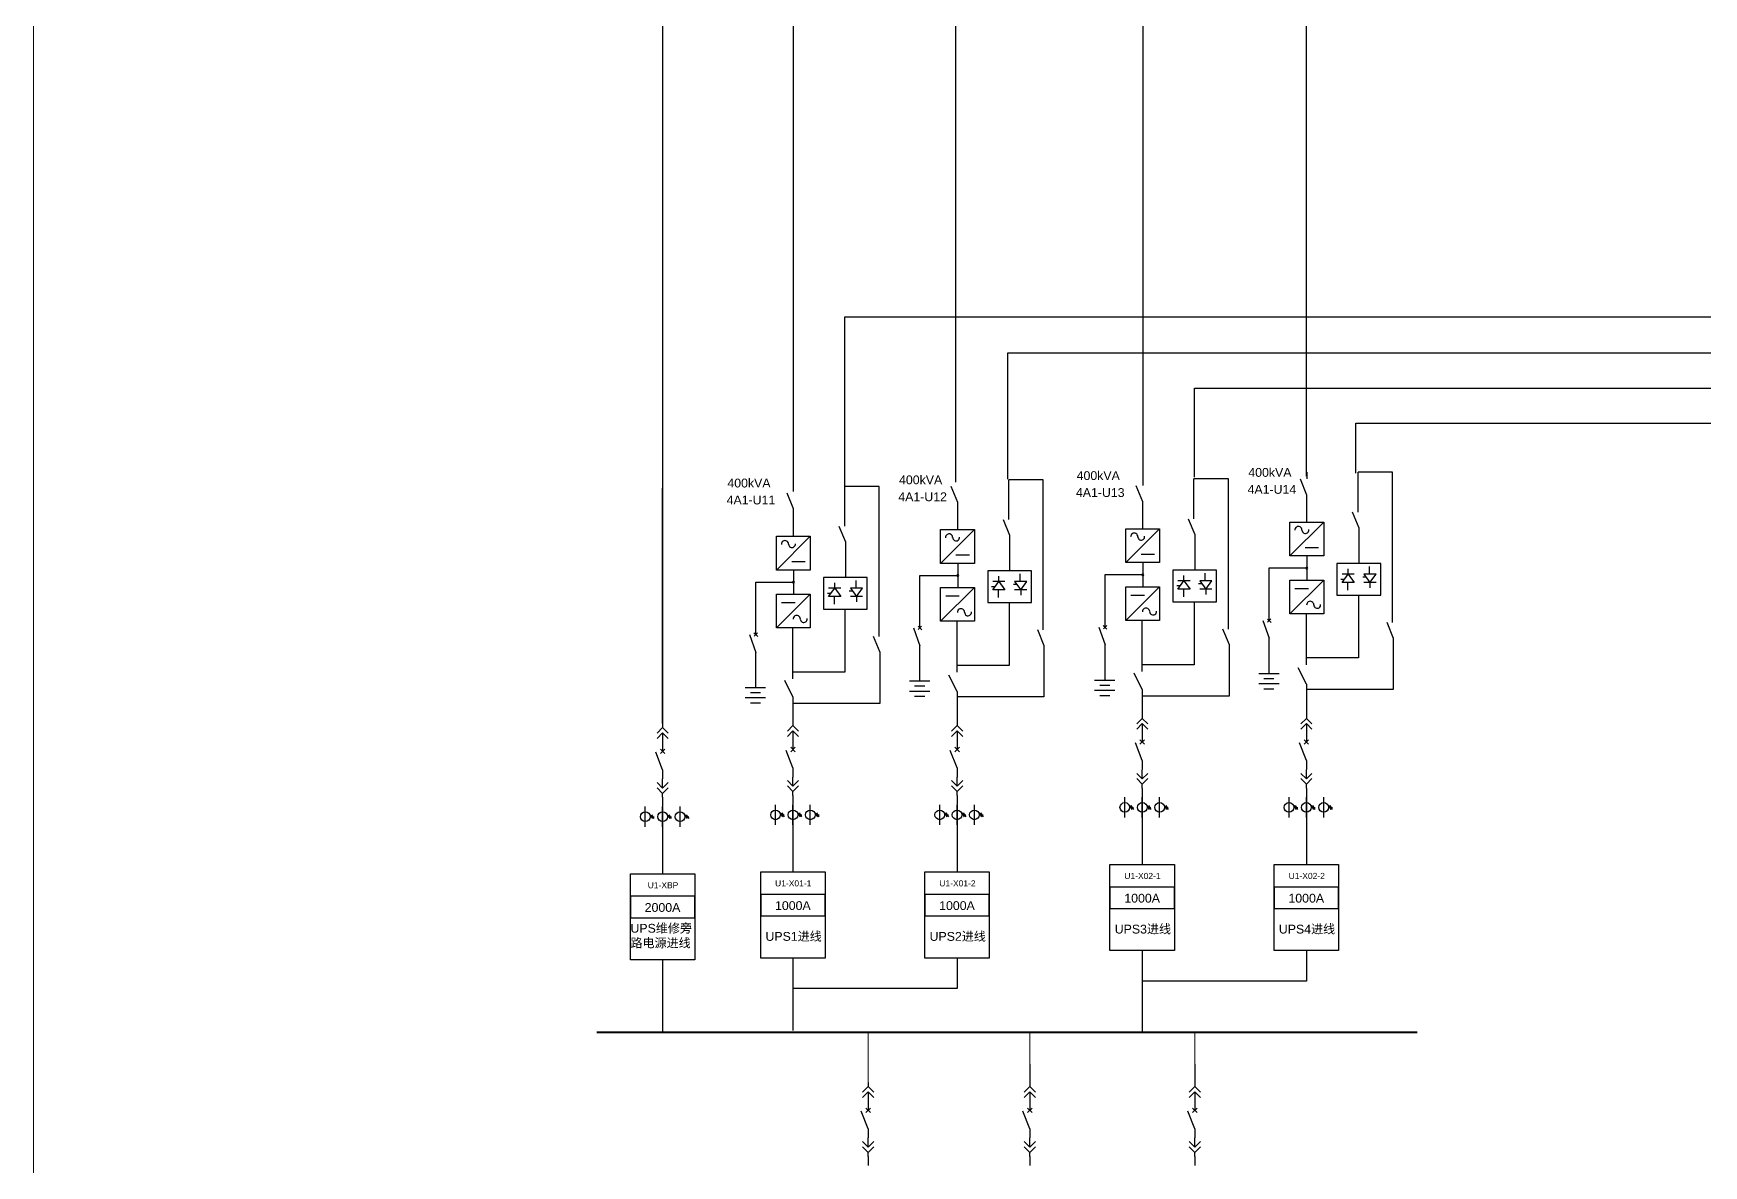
# Model space of a CAD drawing. Header units: millimetres. Extents: x -3460 to -460, y 6070 to 9130.
# Drawn here: x -2620 to -2485.1, y 6677.3 to 6768.9 of the extents above; entities that cross this region are included whole.
import ezdxf
from ezdxf.enums import TextEntityAlignment as Align

# ---------------------------------------------------------------- set-up
doc = ezdxf.new("R2010")
doc.units = ezdxf.units.MM
doc.header["$LTSCALE"] = 1000
doc.header["$MEASUREMENT"] = 0
doc.styles.get("Standard").update_dxf_attribs({"font": 'arial.ttf'})

# ---------------------------------------------------------------- blocks, each defined once
blk = doc.blocks.new('DYDQAA03')
at = {"color": 0}
for points in [[(0, 0), (0, -1.5)], [(-2.12, -3.62), (0, -1.5)], [(-2.12, -5.62), (0, -3.5)], [(2.12, -3.62), (0, -1.5)], [(2.12, -5.62), (0, -3.5)], [(0, -3.5), (0, -7)]]:
    blk.add_lwpolyline(points, dxfattribs=at)
blk = doc.blocks.new('DYDQAA09')
at = {"color": 0}
blk.add_lwpolyline([(0, 0), (0, -3.5)], dxfattribs=at)
blk.add_lwpolyline([(0, 0), (0, -3.5)], dxfattribs=at)
blk.add_lwpolyline([(0, 0), (0, -3.5)], dxfattribs=at)
blk.add_lwpolyline([(0, 0), (0, -3.5)], dxfattribs=at)
blk.add_lwpolyline([(0, 0), (0, -3.5)], dxfattribs=at)
blk.add_lwpolyline([(0, 0), (0, -3.5)], dxfattribs=at)
blk.add_lwpolyline([(0, 0), (0, -3.5)], dxfattribs=at)
blk.add_lwpolyline([(0, 0), (0, -3.5)], dxfattribs=at)
blk.add_lwpolyline([(0, 0), (0, -3.5)], dxfattribs=at)
blk = doc.blocks.new('DYDQ0201')
at = {"color": 0}
for points in [[(0.86, -0.86), (-0.86, 0.86)], [(-0.86, -0.86), (0.86, 0.86)], [(0, -7), (-2.61, -0.37)]]:
    blk.add_lwpolyline(points, dxfattribs=at)
blk = doc.blocks.new('DYDQAA04')
at = {"color": 0}
for points in [[(0, -3.5), (0, 0)], [(-2.12, -1.38), (0, -3.5)], [(-2.12, -3.38), (0, -5.5)], [(2.12, -1.38), (0, -3.5)], [(2.12, -3.38), (0, -5.5)], [(0, -7), (0, -5.5)]]:
    blk.add_lwpolyline(points, dxfattribs=at)
blk = doc.blocks.new('A$C03DD39B5')
for p, q in [((417, 475), (283, 392)), ((417, 422), (283, 339)), ((350, 333), (350, 467))]:
    blk.add_line(p, q)
blk.add_lwpolyline([(700, 167), (0, 167)])
blk.add_circle((350, 167), 167)
blk = doc.blocks.new('DYDQAA05')
at = {"color": 0}
blk.add_lwpolyline([(0, 0), (0, -7)], dxfattribs=at)

msp = doc.modelspace()

# ---------------------------------------------------------------- linework, layer by layer
at = {"color": 5, "lineweight": 30}
msp.add_line((-2569.18, 6795.49, 8333.94), (-2569.18, 6731.87, 8333.94), dxfattribs=at)
at = {"color": 6}
for p, q in [((-2558.58, 6731.83, 8333.94), (-2558.58, 6787.89, 8333.94)), ((-2545.48, 6732.57, 8333.94), (-2545.48, 6785.44, 8333.94)), ((-2530.33, 6732.32, 8333.94), (-2530.33, 6782.67, 8333.94)), ((-2517.13, 6733.07, 8333.94), (-2517.13, 6779.84, 8333.94))]:
    msp.add_line(p, q, dxfattribs=at)
at = {"color": 3}
for p, q in [((-2554.45, 6732.19, 8333.94), (-2554.45, 6745.94, 8333.94)), ((-2554.45, 6745.94, 8333.94), (-2432.19, 6745.94, 8333.94)), ((-2541.26, 6732.82, 8333.94), (-2541.26, 6743.03, 8333.94)), ((-2541.26, 6743.03, 8333.94), (-2435.67, 6743.03, 8333.94)), ((-2526.2, 6732.99, 8333.94), (-2526.2, 6740.18, 8333.94)), ((-2526.2, 6740.18, 8333.94), (-2416.76, 6740.18, 8333.94)), ((-2513.15, 6733.32, 8333.94), (-2513.15, 6737.34, 8333.94)), ((-2513.15, 6737.34, 8333.94), (-2423.29, 6737.34, 8333.94)), ((-2538.41, 6720.65), (-2538.41, 6732.78)), ((-2523.45, 6720.71), (-2523.45, 6732.84)), ((-2510.19, 6721.25), (-2510.19, 6733.38)), ((-2551.67, 6720.11), (-2551.67, 6732.24)), ((-2526.21, 6722.91), (-2526.21, 6719.45)), ((-2512.95, 6723.44), (-2512.95, 6719.98)), ((-2561.64, 6720.26), (-2561.64, 6721.72)), ((-2554.43, 6722.31), (-2554.43, 6718.85)), ((-2548.38, 6720.8), (-2548.38, 6722.25)), ((-2541.17, 6722.85), (-2541.17, 6719.39)), ((-2533.42, 6720.85), (-2533.42, 6722.31)), ((-2520, 6721.24), (-2520.3, 6721.52)), ((-2520.02, 6721.54), (-2520.29, 6721.26)), ((-2520.16, 6721.39), (-2520.16, 6722.85)), ((-2517.15, 6717.82), (-2517.15, 6721.93)), ((-2562.15, 6720.26), (-2561.64, 6718.82)), ((-2561.48, 6720.1), (-2561.78, 6720.39)), ((-2561.5, 6720.4), (-2561.77, 6720.13)), ((-2558.63, 6716.68), (-2558.63, 6720.8)), ((-2548.88, 6720.8), (-2548.38, 6719.36)), ((-2548.22, 6720.64), (-2548.52, 6720.93)), ((-2548.24, 6720.94), (-2548.51, 6720.66)), ((-2545.37, 6717.22), (-2545.37, 6721.34)), ((-2538.88, 6720.66), (-2538.35, 6719.39)), ((-2533.93, 6720.85), (-2533.42, 6719.42)), ((-2533.26, 6720.7), (-2533.56, 6720.99)), ((-2533.28, 6721), (-2533.55, 6720.72)), ((-2530.41, 6717.28), (-2530.41, 6721.4)), ((-2523.92, 6720.72), (-2523.39, 6719.45)), ((-2520.67, 6721.39), (-2520.16, 6719.96)), ((-2510.66, 6721.26), (-2510.13, 6719.98)), ((-2561.64, 6715.96), (-2561.64, 6718.82)), ((-2552.14, 6720.13), (-2551.61, 6718.85)), ((-2551.61, 6718.85), (-2551.61, 6714.69)), ((-2548.38, 6716.49), (-2548.38, 6719.36)), ((-2538.35, 6719.39), (-2538.35, 6715.23)), ((-2533.42, 6716.55), (-2533.42, 6719.42)), ((-2523.39, 6719.45), (-2523.39, 6715.29)), ((-2520.16, 6717.09), (-2520.16, 6719.96)), ((-2510.13, 6719.98), (-2510.13, 6715.83)), ((-2517.15, 6716.26), (-2517.81, 6717.57)), ((-2558.63, 6715.23), (-2559.29, 6716.54)), ((-2545.37, 6715.66), (-2546.03, 6716.97)), ((-2530.41, 6715.83), (-2531.07, 6717.14)), ((-2517.15, 6716.26), (-2517.15, 6713.81)), ((-2558.63, 6715.23), (-2558.63, 6713.22)), ((-2545.37, 6715.66), (-2545.37, 6713.22)), ((-2538.35, 6715.23), (-2545.37, 6715.23)), ((-2530.41, 6715.83), (-2530.41, 6713.81)), ((-2523.39, 6715.29), (-2530.41, 6715.29)), ((-2510.13, 6715.83), (-2517.15, 6715.83)), ((-2551.61, 6714.69), (-2558.63, 6714.69))]:
    msp.add_line(p, q, dxfattribs=at)
at = {"color": 3, "lineweight": -2}
for p, q in [((-2538.41, 6732.78), (-2541.19, 6732.78)), ((-2541.19, 6729.56), (-2541.19, 6732.78)), ((-2538.41, 6732.78), (-2541.19, 6732.78)), ((-2523.45, 6732.84), (-2526.24, 6732.84)), ((-2526.24, 6729.62), (-2526.24, 6732.84)), ((-2523.45, 6732.84), (-2526.24, 6732.84)), ((-2517.66, 6732.85), (-2517.13, 6731.57)), ((-2517.09, 6732.85), (-2517.09, 6733.38)), ((-2510.19, 6733.38), (-2512.97, 6733.38)), ((-2512.97, 6730.15), (-2512.97, 6733.38)), ((-2510.19, 6733.38), (-2512.97, 6733.38)), ((-2559.14, 6731.71), (-2558.61, 6730.44)), ((-2551.67, 6732.24), (-2554.45, 6732.24)), ((-2554.45, 6729.02), (-2554.45, 6732.24)), ((-2551.67, 6732.24), (-2554.45, 6732.24)), ((-2545.88, 6732.25), (-2545.35, 6730.97)), ((-2545.35, 6730.97), (-2545.35, 6728.79)), ((-2530.92, 6732.31), (-2530.39, 6731.03)), ((-2530.39, 6731.03), (-2530.39, 6728.85)), ((-2517.13, 6731.57), (-2517.13, 6729.39)), ((-2558.61, 6730.44), (-2558.61, 6728.25)), ((-2526.71, 6729.63), (-2526.17, 6728.35)), ((-2513.44, 6730.17), (-2512.91, 6728.89)), ((-2554.92, 6729.03), (-2554.39, 6727.76)), ((-2543.96, 6728.75), (-2546.7, 6726.02)), ((-2546.7, 6728.75), (-2543.96, 6728.75)), ((-2546.7, 6726.02), (-2546.7, 6728.75)), ((-2543.96, 6728.75), (-2543.96, 6726.02)), ((-2541.66, 6729.57), (-2541.13, 6728.29)), ((-2541.13, 6728.29), (-2541.13, 6725.41)), ((-2529.01, 6728.81), (-2531.74, 6726.08)), ((-2531.74, 6728.81), (-2529.01, 6728.81)), ((-2531.74, 6726.08), (-2531.74, 6728.81)), ((-2529.01, 6728.81), (-2529.01, 6726.08)), ((-2526.17, 6728.35), (-2526.17, 6725.47)), ((-2515.75, 6729.35), (-2518.48, 6726.62)), ((-2518.48, 6729.35), (-2515.75, 6729.35)), ((-2518.48, 6726.62), (-2518.48, 6729.35)), ((-2515.75, 6729.35), (-2515.75, 6726.62)), ((-2512.91, 6728.89), (-2512.91, 6726.01)), ((-2557.23, 6728.22), (-2559.96, 6725.48)), ((-2559.96, 6728.22), (-2557.23, 6728.22)), ((-2559.96, 6725.48), (-2559.96, 6728.22)), ((-2557.23, 6728.22), (-2557.23, 6725.48)), ((-2554.39, 6727.76), (-2554.39, 6724.88)), ((-2517.25, 6727.3), (-2516.16, 6727.3)), ((-2558.73, 6726.17), (-2557.64, 6726.17)), ((-2543.96, 6726.02), (-2546.7, 6726.02)), ((-2545.47, 6726.7), (-2544.37, 6726.7)), ((-2545.32, 6726.04), (-2545.32, 6724.11)), ((-2529.01, 6726.08), (-2531.74, 6726.08)), ((-2530.51, 6726.76), (-2529.42, 6726.76)), ((-2530.37, 6726.09), (-2530.37, 6724.17)), ((-2520.16, 6725.65), (-2517.1, 6725.65)), ((-2520.16, 6722.85), (-2520.16, 6725.65)), ((-2520.16, 6722.85), (-2520.16, 6725.62)), ((-2515.75, 6726.62), (-2518.48, 6726.62)), ((-2517.1, 6726.63), (-2517.1, 6724.71)), ((-2512.91, 6726.01), (-2514.68, 6726.01)), ((-2514.68, 6726.01), (-2514.68, 6723.44)), ((-2513.78, 6725.14), (-2513.78, 6725.58)), ((-2511.14, 6726.01), (-2512.91, 6726.01)), ((-2512.05, 6725.15), (-2512.05, 6725.77)), ((-2511.14, 6723.44), (-2511.14, 6726.01)), ((-2561.64, 6724.51), (-2558.59, 6724.51)), ((-2561.64, 6721.72), (-2561.64, 6724.51)), ((-2561.64, 6721.72), (-2561.64, 6724.48)), ((-2557.23, 6725.48), (-2559.96, 6725.48)), ((-2558.59, 6725.5), (-2558.59, 6723.57)), ((-2554.39, 6724.88), (-2556.16, 6724.88)), ((-2556.16, 6724.88), (-2556.16, 6722.31)), ((-2555.26, 6724.01), (-2555.26, 6724.44)), ((-2552.63, 6724.88), (-2554.39, 6724.88)), ((-2553.53, 6724.02), (-2553.53, 6724.63)), ((-2552.63, 6722.31), (-2552.63, 6724.88)), ((-2548.38, 6725.05), (-2545.32, 6725.05)), ((-2548.38, 6722.25), (-2548.38, 6725.05)), ((-2548.38, 6722.25), (-2548.38, 6725.02)), ((-2541.13, 6725.41), (-2542.9, 6725.41)), ((-2542.9, 6725.41), (-2542.9, 6722.85)), ((-2541.51, 6724.54), (-2542.49, 6724.54)), ((-2542.49, 6723.88), (-2542, 6724.54)), ((-2542, 6724.54), (-2542, 6724.98)), ((-2542, 6724.54), (-2541.51, 6723.88)), ((-2539.36, 6725.41), (-2541.13, 6725.41)), ((-2540.55, 6724.3), (-2540.81, 6724.3)), ((-2539.74, 6724.54), (-2540.73, 6724.54)), ((-2540.73, 6724.54), (-2540.23, 6723.88)), ((-2540.27, 6724.56), (-2540.27, 6725.17)), ((-2540.23, 6723.88), (-2539.74, 6724.54)), ((-2539.36, 6722.85), (-2539.36, 6725.41)), ((-2533.42, 6725.11), (-2530.37, 6725.11)), ((-2533.42, 6722.31), (-2533.42, 6725.11)), ((-2533.42, 6722.31), (-2533.42, 6725.08)), ((-2526.17, 6725.47), (-2527.94, 6725.47)), ((-2527.94, 6725.47), (-2527.94, 6722.91)), ((-2526.55, 6724.6), (-2527.54, 6724.6)), ((-2527.54, 6723.94), (-2527.04, 6724.6)), ((-2527.04, 6724.6), (-2527.04, 6725.04)), ((-2527.04, 6724.6), (-2526.55, 6723.94)), ((-2524.41, 6725.47), (-2526.17, 6725.47)), ((-2525.6, 6724.36), (-2525.86, 6724.36)), ((-2524.79, 6724.6), (-2525.77, 6724.6)), ((-2525.77, 6724.6), (-2525.28, 6723.94)), ((-2525.32, 6724.62), (-2525.32, 6725.23)), ((-2525.28, 6723.94), (-2524.79, 6724.6)), ((-2524.41, 6722.91), (-2524.41, 6725.47)), ((-2518.48, 6724.67), (-2515.75, 6724.67)), ((-2515.75, 6724.67), (-2518.48, 6721.93)), ((-2518.48, 6721.93), (-2518.48, 6724.67)), ((-2515.75, 6724.67), (-2515.75, 6721.93)), ((-2514.1, 6724.72), (-2514.36, 6724.72)), ((-2513.29, 6725.14), (-2514.27, 6725.14)), ((-2514.27, 6724.48), (-2513.78, 6725.14)), ((-2513.29, 6724.48), (-2514.27, 6724.48)), ((-2513.82, 6724.47), (-2513.82, 6723.85)), ((-2513.78, 6725.14), (-2513.29, 6724.48)), ((-2512.33, 6724.9), (-2512.59, 6724.9)), ((-2511.52, 6725.14), (-2512.51, 6725.14)), ((-2512.51, 6725.14), (-2512.01, 6724.48)), ((-2511.52, 6724.48), (-2512.51, 6724.48)), ((-2512.01, 6724.48), (-2511.52, 6725.14)), ((-2512.01, 6724.48), (-2512.01, 6724.04)), ((-2559.96, 6723.53), (-2557.23, 6723.53)), ((-2557.23, 6723.53), (-2559.96, 6720.8)), ((-2559.96, 6720.8), (-2559.96, 6723.53)), ((-2557.23, 6723.53), (-2557.23, 6720.8)), ((-2555.58, 6723.59), (-2555.84, 6723.59)), ((-2554.77, 6724), (-2555.75, 6724)), ((-2555.75, 6723.35), (-2555.26, 6724)), ((-2554.77, 6723.35), (-2555.75, 6723.35)), ((-2555.3, 6723.33), (-2555.3, 6722.72)), ((-2555.26, 6724), (-2554.77, 6723.35)), ((-2553.81, 6723.76), (-2554.08, 6723.76)), ((-2553, 6724), (-2553.99, 6724)), ((-2553.99, 6724), (-2553.5, 6723.35)), ((-2553, 6723.35), (-2553.99, 6723.35)), ((-2553.5, 6723.35), (-2553, 6724)), ((-2553.5, 6723.34), (-2553.5, 6722.91)), ((-2546.7, 6724.07), (-2543.96, 6724.07)), ((-2543.96, 6724.07), (-2546.7, 6721.34)), ((-2546.7, 6721.34), (-2546.7, 6724.07)), ((-2546.29, 6723.39), (-2545.19, 6723.39)), ((-2543.96, 6724.07), (-2543.96, 6721.34)), ((-2542.32, 6724.13), (-2542.58, 6724.13)), ((-2541.51, 6723.88), (-2542.49, 6723.88)), ((-2542.04, 6723.87), (-2542.04, 6723.25)), ((-2539.74, 6723.88), (-2540.73, 6723.88)), ((-2540.23, 6723.88), (-2540.23, 6723.44)), ((-2531.74, 6724.13), (-2529.01, 6724.13)), ((-2529.01, 6724.13), (-2531.74, 6721.4)), ((-2531.74, 6721.4), (-2531.74, 6724.13)), ((-2531.33, 6723.45), (-2530.24, 6723.45)), ((-2529.01, 6724.13), (-2529.01, 6721.4)), ((-2527.94, 6722.91), (-2526.17, 6722.91)), ((-2527.36, 6724.19), (-2527.62, 6724.19)), ((-2526.55, 6723.94), (-2527.54, 6723.94)), ((-2527.08, 6723.93), (-2527.08, 6723.31)), ((-2526.17, 6722.91), (-2524.41, 6722.91)), ((-2524.79, 6723.94), (-2525.77, 6723.94)), ((-2525.28, 6723.94), (-2525.28, 6723.5)), ((-2518.07, 6723.98), (-2516.98, 6723.98)), ((-2514.68, 6723.44), (-2512.91, 6723.44)), ((-2512.91, 6723.44), (-2511.14, 6723.44)), ((-2559.55, 6722.85), (-2558.46, 6722.85)), ((-2556.16, 6722.31), (-2554.39, 6722.31)), ((-2554.39, 6722.31), (-2552.63, 6722.31)), ((-2542.9, 6722.85), (-2541.13, 6722.85)), ((-2541.13, 6722.85), (-2539.36, 6722.85)), ((-2515.75, 6721.93), (-2518.48, 6721.93)), ((-2557.23, 6720.8), (-2559.96, 6720.8)), ((-2543.96, 6721.34), (-2546.7, 6721.34)), ((-2529.01, 6721.4), (-2531.74, 6721.4))]:
    msp.add_line(p, q, dxfattribs=at)
at = {"color": 5, "lineweight": 35}
msp.add_line((-2569.16, 6732.09), (-2569.16, 6713.07), dxfattribs=at)
for p, q in [((-2530.41, 6707.06, 2201.22), (-2530.41, 6705.43, 2201.22)), ((-2517.15, 6707.06, 2201.22), (-2517.15, 6705.43, 2201.22)), ((-2569.16, 6706.32, 2201.22), (-2569.16, 6704.68, 2201.22)), ((-2558.63, 6706.47, 2201.22), (-2558.63, 6704.83, 2201.22)), ((-2545.37, 6706.47, 2201.22), (-2545.37, 6704.83, 2201.22)), ((-2530.41, 6705.43, 4402.45), (-2530.41, 6701.68, 2074.92)), ((-2517.15, 6705.43, 4402.45), (-2517.15, 6701.68, 2043.43)), ((-2569.16, 6704.68, 4402.45), (-2569.16, 6700.93, 2042.41)), ((-2558.63, 6704.83, 4402.45), (-2558.63, 6701.08, 2074.92)), ((-2545.37, 6704.83, 4402.45), (-2545.37, 6701.08, 2043.43)), ((-2530.41, 6694.72, 2074.92), (-2530.41, 6688.14, 2074.92)), ((-2517.15, 6694.72, 2074.92), (-2517.15, 6692.25, 2074.92)), ((-2569.16, 6693.97, 2074.92), (-2569.16, 6688.12, 2074.92)), ((-2558.63, 6694.12, 2074.92), (-2558.63, 6688.27, 2074.92)), ((-2545.37, 6694.12, 2074.92), (-2545.37, 6691.65, 2074.92)), ((-2517.15, 6692.25, 2074.92), (-2530.41, 6692.25, 2074.92)), ((-2545.37, 6691.65, 2074.92), (-2558.63, 6691.65, 2074.92))]:
    msp.add_line(p, q)
at = {"color": 1, "lineweight": 40}
msp.add_line((-2574.48, 6688.12, 1665.95), (-2508.21, 6688.12, 1665.95), dxfattribs=at)
at = {"color": 0, "lineweight": 20}
for p, q in [((-2552.56, 6684.05, 282.67), (-2552.56, 6688.12, 1665.95)), ((-2539.5, 6685.54, 282.67), (-2539.5, 6688.12, 1665.95)), ((-2526.16, 6685.54, 282.67), (-2526.16, 6688.12, 1665.95))]:
    msp.add_line(p, q, dxfattribs=at)
at = {"color": 1, "lineweight": 13, "ltscale": 0.001071}
msp.add_lwpolyline([(-2620, 6860.36), (-2263.6, 6860.36), (-2263.6, 6490), (-2620, 6490)], close=True, dxfattribs=at)
at = {"color": 3}
for points in [[(-2554.43, 6718.85), (-2554.43, 6717.23), (-2558.63, 6717.23)], [(-2541.17, 6719.39), (-2541.17, 6717.77), (-2545.37, 6717.77)], [(-2526.21, 6719.45), (-2526.21, 6717.83), (-2530.41, 6717.83)], [(-2512.95, 6719.98), (-2512.95, 6718.37), (-2517.15, 6718.37)], [(-2547.57, 6716.49), (-2549.21, 6716.49)], [(-2532.62, 6716.55), (-2534.26, 6716.55)], [(-2533.03, 6716.14), (-2533.85, 6716.14)], [(-2519.36, 6717.09), (-2521, 6717.09)], [(-2519.36, 6716.27), (-2521, 6716.27)], [(-2519.77, 6716.68), (-2520.59, 6716.68)], [(-2560.84, 6715.96), (-2562.48, 6715.96)], [(-2560.84, 6715.14), (-2562.48, 6715.14)], [(-2561.25, 6715.55), (-2562.07, 6715.55)], [(-2547.57, 6715.67), (-2549.21, 6715.67)], [(-2547.98, 6716.08), (-2548.8, 6716.08)], [(-2547.98, 6715.26), (-2548.8, 6715.26)], [(-2532.62, 6715.73), (-2534.26, 6715.73)], [(-2533.03, 6715.32), (-2533.85, 6715.32)], [(-2519.77, 6715.86), (-2520.59, 6715.86)], [(-2561.25, 6714.73), (-2562.07, 6714.73)]]:
    msp.add_lwpolyline(points, dxfattribs=at)
for points, elevation in [([(-2533.02, 6701.68), (-2527.81, 6701.68), (-2527.81, 6694.72), (-2533.02, 6694.72)], 2074.92), ([(-2519.76, 6701.68), (-2514.55, 6701.68), (-2514.55, 6694.72), (-2519.76, 6694.72)], 2043.43), ([(-2571.76, 6700.93), (-2566.55, 6700.93), (-2566.55, 6693.97), (-2571.76, 6693.97)], 2042.41), ([(-2561.24, 6701.08), (-2556.03, 6701.08), (-2556.03, 6694.12), (-2561.24, 6694.12)], 2074.92), ([(-2547.97, 6701.08), (-2542.77, 6701.08), (-2542.77, 6694.12), (-2547.97, 6694.12)], 2043.43), ([(-2571.76, 6697.38), (-2566.55, 6697.38), (-2566.55, 6699.11), (-2571.76, 6699.11)], 2042.41), ([(-2561.24, 6697.52), (-2556.03, 6697.52), (-2556.03, 6699.26), (-2561.24, 6699.26)], 2074.92), ([(-2547.97, 6697.52), (-2542.77, 6697.52), (-2542.77, 6699.26), (-2547.97, 6699.26)], 2043.43), ([(-2533.02, 6698.12), (-2527.81, 6698.12), (-2527.81, 6699.86), (-2533.02, 6699.86)], 2074.92), ([(-2519.76, 6698.12), (-2514.55, 6698.12), (-2514.55, 6699.86), (-2519.76, 6699.86)], 2043.43)]:
    msp.add_lwpolyline(points, close=True, dxfattribs=dict(elevation=elevation))
at = {"color": 3, "lineweight": -2}
for centre, radius, start, end in [((-2546.02, 6728.11), 0.29, 0, 183.1262), ((-2531.06, 6728.17), 0.29, 0, 183.1262), ((-2517.8, 6728.71), 0.29, 0, 183.1262), ((-2517.23, 6728.71), 0.276, 180, 7.6852), ((-2559.28, 6727.57), 0.29, 0, 183.1262), ((-2558.71, 6727.57), 0.276, 180, 7.6852), ((-2545.45, 6728.11), 0.276, 180, 7.6852), ((-2530.49, 6728.17), 0.276, 180, 7.6852), ((-2517.11, 6725.64), 0.0769, 0, 180), ((-2517.11, 6725.64), 0.0769, 180, 0), ((-2558.59, 6724.5), 0.0769, 0, 180), ((-2558.59, 6724.5), 0.0769, 180, 0), ((-2545.32, 6725.04), 0.0769, 0, 180), ((-2545.32, 6725.04), 0.0769, 180, 0), ((-2530.37, 6725.1), 0.0769, 0, 180), ((-2530.37, 6725.1), 0.0769, 180, 0), ((-2516.84, 6722.66), 0.29, 0, 183.1262), ((-2558.32, 6721.52), 0.29, 0, 183.1262), ((-2557.76, 6721.52), 0.276, 180, 7.6852), ((-2545.06, 6722.06), 0.29, 0, 183.1262), ((-2544.49, 6722.06), 0.276, 180, 7.6852), ((-2530.1, 6722.12), 0.29, 0, 183.1262), ((-2529.54, 6722.12), 0.276, 180, 7.6852), ((-2516.27, 6722.66), 0.276, 180, 7.6852)]:
    msp.add_arc(centre, radius, start, end, dxfattribs=at)

# ---------------------------------------------------------------- block references
at = {"xscale": 0.2128962921302706, "yscale": 0.2128962921302706, "zscale": 0.2128962921302706}
for name, p in [('DYDQAA03', (-2530.41, 6713.81)), ('DYDQAA03', (-2517.15, 6713.81)), ('DYDQAA03', (-2569.16, 6713.07)), ('DYDQAA03', (-2558.63, 6713.22)), ('DYDQAA03', (-2545.37, 6713.22)), ('DYDQAA09', (-2530.41, 6712.32)), ('DYDQAA09', (-2517.15, 6712.32)), ('DYDQ0201', (-2569.16, 6710.83)), ('DYDQAA09', (-2569.16, 6711.58)), ('DYDQ0201', (-2558.63, 6710.98)), ('DYDQAA09', (-2558.63, 6711.73)), ('DYDQ0201', (-2545.37, 6710.98)), ('DYDQAA09', (-2545.37, 6711.73)), ('DYDQ0201', (-2530.41, 6711.58)), ('DYDQ0201', (-2517.15, 6711.58)), ('DYDQAA09', (-2558.63, 6709.49)), ('DYDQAA09', (-2545.37, 6709.49)), ('DYDQAA09', (-2530.41, 6710.09)), ('DYDQAA09', (-2517.15, 6710.09)), ('DYDQAA04', (-2569.16, 6708.6)), ('DYDQAA09', (-2569.16, 6709.34)), ('DYDQAA04', (-2558.63, 6708.75)), ('DYDQAA04', (-2545.37, 6708.75)), ('DYDQAA04', (-2530.41, 6709.34)), ('DYDQAA04', (-2517.15, 6709.34)), ('DYDQAA09', (-2569.16, 6707.11)), ('DYDQAA09', (-2558.63, 6707.26)), ('DYDQAA09', (-2545.37, 6707.26)), ('DYDQAA09', (-2530.41, 6707.85)), ('DYDQAA09', (-2517.15, 6707.85)), ('DYDQAA03', (-2552.56, 6684.05, 282.67)), ('DYDQAA03', (-2539.5, 6684.05, 282.67)), ('DYDQAA03', (-2526.16, 6684.05, 282.67)), ('DYDQAA09', (-2552.56, 6682.56, 282.67)), ('DYDQAA09', (-2539.5, 6682.56, 282.67)), ('DYDQAA09', (-2526.16, 6682.56, 282.67)), ('DYDQ0201', (-2552.56, 6681.81, 282.67)), ('DYDQ0201', (-2539.5, 6681.81, 282.67)), ('DYDQ0201', (-2526.16, 6681.81, 282.67)), ('DYDQAA09', (-2552.56, 6680.32, 282.67)), ('DYDQAA09', (-2539.5, 6680.32, 282.67)), ('DYDQAA09', (-2526.16, 6680.32, 282.67)), ('DYDQAA04', (-2552.56, 6679.58, 282.67)), ('DYDQAA04', (-2539.5, 6679.58, 282.67)), ('DYDQAA04', (-2526.16, 6679.58, 282.67)), ('DYDQAA09', (-2552.56, 6678.09, 282.67)), ('DYDQAA09', (-2539.5, 6678.09, 282.67)), ('DYDQAA09', (-2526.16, 6678.09, 282.67))]:
    msp.add_blockref(name, p, dxfattribs=at)
at = {"linetype": 'Continuous', "xscale": 0.00233888397733859, "yscale": 0.00233888397733859, "zscale": 0.00233888397733859, "rotation": 270}
for p in [(-2532.21, 6707.11, 2201.22), (-2530.8, 6707.11, 2201.22), (-2529.4, 6707.11, 2201.22), (-2518.94, 6707.11, 2201.22), (-2517.54, 6707.11, 2201.22), (-2516.14, 6707.11, 2201.22), (-2570.95, 6706.36, 2201.22), (-2569.55, 6706.36, 2201.22), (-2568.14, 6706.36, 2201.22), (-2560.43, 6706.51, 2201.22), (-2559.02, 6706.51, 2201.22), (-2557.62, 6706.51, 2201.22), (-2547.16, 6706.51, 2201.22), (-2545.76, 6706.51, 2201.22), (-2544.36, 6706.51, 2201.22)]:
    msp.add_blockref('A$C03DD39B5', p, dxfattribs=at)
at = {"color": 0, "xscale": 0.2128962921302706, "yscale": 0.2128962921302706, "zscale": 0.2128962921302706}
for p in [(-2539.5, 6685.54, 282.67), (-2526.16, 6685.54, 282.67)]:
    msp.add_blockref('DYDQAA05', p, dxfattribs=at)

# ---------------------------------------------------------------- texts
at = {"lineweight": 0, "ltscale": 100}
for s, p in [('400kVA', (-2521.84, 6733.37)), ('400kVA', (-2563.93, 6732.51)), ('400kVA', (-2550.06, 6732.77)), ('400kVA', (-2535.71, 6733.11)), ('4A1-U14', (-2521.9, 6732, -408.97)), ('4A1-U11', (-2563.99, 6731.14, -408.97)), ('4A1-U12', (-2550.12, 6731.4, -408.97)), ('4A1-U13', (-2535.77, 6731.74, -408.97))]:
    msp.add_text(s, height=0.713, dxfattribs=at).set_placement(p, align=Align.MIDDLE_LEFT)
at = {"lineweight": 0}
for s, height, p in [('U1-XBP', 0.49, (-2569.13, 6699.76, 659.13)), ('U1-X01-1', 0.49, (-2558.61, 6699.91, 691.64)), ('U1-X01-2', 0.49, (-2545.34, 6699.91, 660.15)), ('U1-X02-1', 0.49, (-2530.39, 6700.51, 691.64)), ('U1-X02-2', 0.49, (-2517.12, 6700.51, 660.15)), ('1000A', 0.713, (-2558.64, 6698, 691.64)), ('1000A', 0.713, (-2545.38, 6698, 660.15)), ('1000A', 0.713, (-2530.42, 6698.6, 691.64)), ('1000A', 0.713, (-2517.16, 6698.6, 660.15)), ('2000A', 0.713, (-2569.17, 6697.85, 659.13)), ('UPS1进线', 0.713, (-2558.58, 6695.51, 817.94)), ('UPS2进线', 0.713, (-2545.32, 6695.51, 786.45)), ('UPS3进线', 0.713, (-2530.36, 6696.1, 817.94)), ('UPS4进线', 0.713, (-2517.1, 6696.1, 786.45))]:
    msp.add_text(s, height=height, dxfattribs=at).set_placement(p, align=Align.CENTER)
at = {"insert": (-2571.76, 6696.88, 2042.41), "char_height": 0.7128, "width": 5.2091, "attachment_point": 1}
msp.add_mtext('UPS{\\fSimSun|b0|i0|c0|p34;维修旁\\P路电源进线\\P}', dxfattribs=at)

doc.saveas('drawing.dxf')
